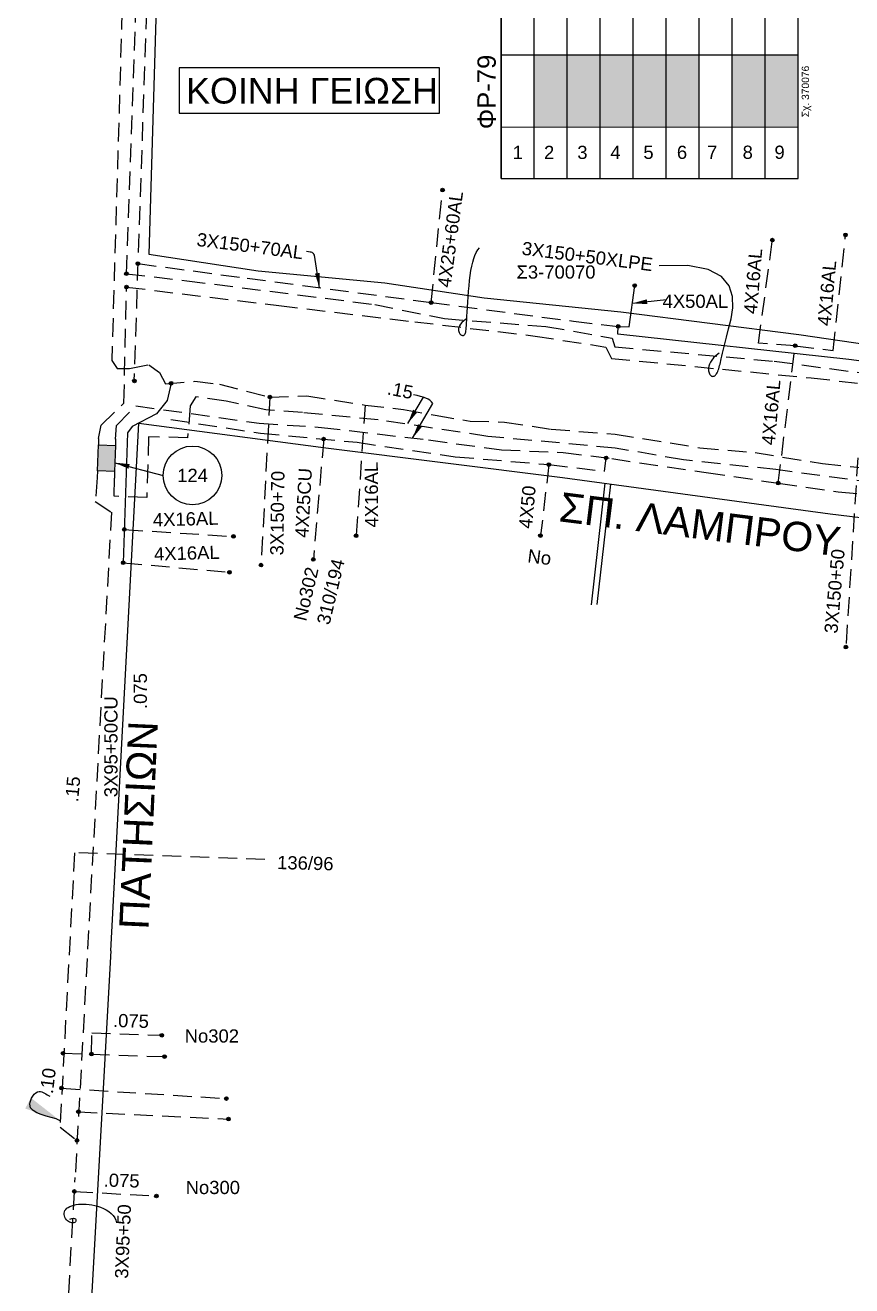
# Model space of a CAD drawing. Header units: millimetres. Extents: x 738 to 2138, y 37 to 533.
# Drawn here: x 851.6 to 908, y 141.7 to 227.7 of the extents above; entities that cross this region are included whole.
import ezdxf
from ezdxf.enums import TextEntityAlignment as Align

# ---------------------------------------------------------------- set-up
doc = ezdxf.new("R2010")
doc.units = ezdxf.units.MM
doc.linetypes.add('DASHED', pattern=[19.05, 12.7, -6.35])
for name, color, linetype in [('Link Box 4 Διευθύνσεων', 7, 'Continuous'), ('Άγνωστα', 7, 'Continuous'), ('Ασφαλειοκιβώτια Χ.Τ 9 αναχωρήσεων', 7, 'Continuous'), ('Επιγραφές - Σχήματα', 7, 'Continuous'), ('Καλώδια ΧΤ   3x150+50AL XLPE', 7, 'DASHED'), ('Καλώδια ΧΤ   3x150+70 AL', 7, 'DASHED'), ('Καλώδια ΧΤ   3x95+50CU', 7, 'DASHED'), ('Συνδέσεις', 7, 'Continuous'), ('Υπόβαθρο ΔΕΗ', 7, 'Continuous'), ('Υπόγεια Καλώδια Δικτύου ΧΤ   .075', 7, 'DASHED'), ('Υπόγεια Καλώδια Δικτύου ΧΤ   .10', 7, 'DASHED'), ('Υπόγεια Καλώδια Δικτύου ΧΤ   .15', 7, 'DASHED'), ('Υπόγεια καλώδια Παροχών ΧΤ   4x16AL', 7, 'DASHED'), ('Υπόγεια καλώδια Παροχών ΧΤ   4x50AL', 7, 'DASHED')]:
    doc.layers.add(name, color=color, linetype=linetype)
doc.styles.add('arial', font='arial.ttf')
doc.styles.get("Standard").update_dxf_attribs({"font": 'arial.ttf'})
doc.linetypes.add('SYN_LINE', pattern='A,0.5,-0.0001,["/\\/\\/\\/",Standard,S=0.1,R=0,X=0,Y=-0.05],-0.25', length=0.7501)
doc.dimstyles.new('ISO-25', dxfattribs={"dimtxt": 2.5, "dimasz": 2.5, "dimexe": 1.25, "dimexo": 0.625, "dimtad": 1, "dimtxsty": 'Standard', "dimcen": 2.5, "dimadec": 0, "dimazin": 0, "dimtfac": 1, "dimtmove": 0, "dimatfit": 3, "dimfxl": 1, "dimarcsym": 0})

# ---------------------------------------------------------------- blocks, each defined once
blk = doc.blocks.new('LINK BOX 4 ΑΝΑΧΩΡΗΣΕΩΝ')
at = {"layer": 'Link Box 4 Διευθύνσεων', "ltscale": 40}
blk.add_hatch(color=256, dxfattribs=at).paths.add_polyline_path([(-3.54, 0), (-3.54, -4.67), (3.54, -4.67), (3.54, 0)])
for p, q in [((-3.54, 0), (-5.33, 0)), ((5.33, 0), (3.54, 0)), ((-3.54, -4.67), (-5.33, -4.67)), ((5.33, -4.67), (3.54, -4.67))]:
    blk.add_line(p, q, dxfattribs=at)
blk.add_lwpolyline([(-3.54, -4.67), (-3.54, 0), (3.54, 0), (3.54, -4.67)], close=True, dxfattribs=at)
blk = doc.blocks.new('_ΣΥΝΔΕΣΗ')
at = {"layer": 'Συνδέσεις', "linetype": 'SYN_LINE', "ltscale": 40}
blk.add_hatch(color=256, dxfattribs=at).paths.add_polyline_path([(-116.75, 2339.64, 1), (-117.75, 2339.64, 1)])
at = {"layer": 'Συνδέσεις'}
blk.add_circle((-117.25, 2339.64), 0.5, dxfattribs=at)
blk = doc.blocks.new('ΑΣΦΑΛΕΙΟΚΙΒΩΤΙΟ ΥΠΟΣΤΑΘΜΟΥ 9 ΑΝΑΧΩΡΗΣΕΩΝ')
at = {"layer": 'Ασφαλειοκιβώτια Χ.Τ 9 αναχωρήσεων', "ltscale": 40}
for p, q in [((-23.8, 40.36), (24.02, 40.36)), ((-9.72, 40.36), (-9.72, -40.64)), ((9.94, 40.36), (9.94, -40.64)), ((-23.8, 31.36), (24.02, 31.36)), ((-23.8, 22.36), (24.02, 22.36)), ((-23.8, 13.36), (24.02, 13.36)), ((-23.8, 4.36), (24.02, 4.36)), ((-23.8, -4.64), (24.02, -4.64)), ((-23.8, -13.64), (24.02, -13.64)), ((-23.8, -22.64), (24.02, -22.64)), ((-23.8, -31.64), (24.02, -31.64))]:
    blk.add_line(p, q, dxfattribs=at)
at = {"layer": 'Ασφαλειοκιβώτια Χ.Τ 9 αναχωρήσεων'}
blk.add_lwpolyline([(-23.8, -40.64), (24.02, -40.64), (24.02, 40.36), (-23.8, 40.36)], close=True, dxfattribs=at)
for s, p in [('1', (-18.45, 37.24)), ('2', (-18.45, 28.67)), ('3', (-18.45, 19.6)), ('4', (-18.45, 10.58)), ('5', (-18.45, 1.57)), ('6', (-18.45, -7.57)), ('7', (-18.45, -15.81)), ('8', (-18.45, -25.5)), ('9', (-18.45, -34.19))]:
    blk.add_text(s, height=3.6, rotation=270, dxfattribs=at).set_placement(p)
at = {"layer": 'Ασφαλειοκιβώτια Χ.Τ 9 αναχωρήσεων', "ltscale": 40}
for tag, height, p in [('ΟΝΟΜΑ', 5, (-0.16, 44.31)), ('ΚΕΙΜΕΝΟ 1', 2, (17.06, 35.59)), ('ΚΕΙΜΕΝΟ 2', 2, (17.06, 26.88)), ('ΚΕΙΜΕΝΟ 3', 2, (17.06, 17.69)), ('ΚΕΙΜΕΝΟ 4', 2, (17.06, 8.71)), ('ΚΕΙΜΕΝΟ 5', 2, (17.06, -0.13)), ('ΚΕΙΜΕΝΟ 6', 2, (17.06, -9.05)), ('ΚΕΙΜΕΝΟ 7', 2, (17.06, -18.13)), ('ΚΕΙΜΕΝΟ 8', 2, (17.06, -26.85)), ('ΚΕΙΜΕΝΟ 9', 2, (17.06, -35.99)), ('ΣΧ', 2, (-0.1, -42.64))]:
    blk.add_attdef(tag, text='', height=height, dxfattribs=at).set_placement(p, align=Align.MIDDLE_CENTER)

msp = doc.modelspace()

# ---------------------------------------------------------------- hatches: boundary and pattern name
at = {"layer": 'Άγνωστα'}
for color, points in [(6, [(886.306, 220.759), (888.556, 220.761), (888.553, 225.675), (886.303, 225.673)]), (85, [(888.556, 220.761), (890.806, 220.763), (890.803, 225.676), (888.553, 225.675)]), (190, [(890.806, 220.763), (893.056, 220.764), (893.053, 225.678), (890.803, 225.676)]), (17, [(893.056, 220.764), (895.306, 220.766), (895.303, 225.68), (893.053, 225.678)]), (30, [(895.306, 220.766), (897.556, 220.768), (897.553, 225.681), (895.303, 225.68)]), (4, [(899.806, 220.77), (902.056, 220.771), (902.053, 225.685), (899.803, 225.683)]), (2, [(902.056, 220.771), (904.306, 220.773), (904.303, 225.687), (902.053, 225.685)])]:
    msp.add_hatch(color=color, dxfattribs=at).paths.add_polyline_path(points)

# ---------------------------------------------------------------- linework, layer by layer
at = {"layer": 'Άγνωστα', "color": 6, "linetype": 'DASHED', "ltscale": 0.1}
for points in [[(858.505, 210.755), (858.505, 210.755), (859.736, 245.44), (863.685, 245.169), (863.698, 245.46)], [(864.865, 245.422), (864.829, 244.538), (860.58, 244.645), (860.384, 243.927), (859.016, 203.483), (859.016, 203.483)]]:
    msp.add_lwpolyline(points, dxfattribs=at)
at = {"layer": 'Άγνωστα', "linetype": 'DASHED', "ltscale": 0.1}
msp.add_lwpolyline([(879.284, 208.789), (880.062, 216.455)], dxfattribs=at)
at = {"layer": 'Άγνωστα', "color": 85, "linetype": 'DASHED', "ltscale": 0.1}
for points in [[(856.605, 199.523), (856.777, 200.429), (858.334, 201.92), (858.518, 209.844)], [(854.181, 157.602), (861.11, 157.369)], [(854.084, 155.218), (865.319, 154.509)], [(855.232, 153.605), (865.462, 153.108)]]:
    msp.add_lwpolyline(points, dxfattribs=at)
at = {"layer": 'Άγνωστα'}
msp.add_lwpolyline([(923.948, 197.047), (924.041, 202.972), (913.763, 204.113), (907.771, 204.901), (892.024, 206.638), (892.043, 207.161)], dxfattribs=at)
at = {"layer": 'Άγνωστα', "color": 4}
msp.add_lwpolyline([(861.551, 203.287), (861.287, 202.099), (860.547, 201.201), (858.907, 200.328), (858.577, 199.905), (858.288, 191.045)], dxfattribs=at)
at = {"layer": 'Άγνωστα', "color": 4, "linetype": 'DASHED', "ltscale": 0.1}
msp.add_lwpolyline([(868.291, 202.346), (867.683, 190.883)], dxfattribs=at)
at = {"layer": 'Άγνωστα', "color": 17, "linetype": 'DASHED', "ltscale": 0.1}
for points in [[(861.534, 200.815), (867.659, 199.877), (874.242, 199.258), (880.928, 198.277), (887.318, 197.743), (891.095, 197.273), (891.212, 198.195)], [(871.956, 199.473), (871.251, 191.269)], [(887.318, 197.743), (886.741, 192.893)]]:
    msp.add_lwpolyline(points, dxfattribs=at)
at = {"layer": 'Άγνωστα', "color": 30, "linetype": 'DASHED', "ltscale": 0.1}
msp.add_lwpolyline([(908.376, 198.21), (907.567, 185.296)], dxfattribs=at)
at = {"layer": 'Επιγραφές - Σχήματα', "color": 190}
msp.add_lwpolyline([(862.096, 221.695), (879.853, 221.696), (879.852, 224.783), (862.096, 224.783)], close=True, dxfattribs=at)
at = {"layer": 'Επιγραφές - Σχήματα'}
for points in [[(881.691, 207.683), (881.52, 207.551), (881.387, 207.429), (881.288, 207.315), (881.219, 207.21), (881.176, 207.114), (881.153, 207.027), (881.146, 206.947), (881.152, 206.874), (881.165, 206.81), (881.185, 206.752), (881.21, 206.702), (881.239, 206.659), (881.272, 206.622), (881.307, 206.593), (881.344, 206.571), (881.381, 206.556), (881.418, 206.547), (881.453, 206.546), (881.488, 206.552), (881.52, 206.567), (881.551, 206.59), (881.578, 206.623), (881.603, 206.665), (881.625, 206.716), (881.642, 206.779), (881.657, 206.857), (881.67, 206.953), (881.681, 207.071), (881.691, 207.217), (881.702, 207.392), (881.714, 207.602), (881.727, 207.851), (881.743, 208.141), (881.761, 208.464), (881.783, 208.814), (881.808, 209.18), (881.837, 209.554), (881.871, 209.929), (881.909, 210.294), (881.952, 210.643), (882, 210.967), (882.055, 211.266), (882.118, 211.538), (882.189, 211.786), (882.271, 212.007), (882.363, 212.204), (882.468, 212.375), (882.586, 212.521)], [(871.335, 212.02), (871.292, 212.082), (871.255, 212.13), (871.217, 212.166), (871.172, 212.193), (871.113, 212.214), (871.035, 212.233), (870.929, 212.252), (870.792, 212.274)], [(898.918, 205.328), (898.711, 205.171), (898.547, 205.018), (898.421, 204.869), (898.328, 204.725), (898.264, 204.589), (898.225, 204.46), (898.204, 204.342), (898.198, 204.235), (898.202, 204.14), (898.215, 204.057), (898.235, 203.985), (898.262, 203.925), (898.294, 203.874), (898.33, 203.834), (898.37, 203.802), (898.411, 203.779), (898.453, 203.764), (898.496, 203.757), (898.539, 203.759), (898.582, 203.771), (898.625, 203.794), (898.667, 203.827), (898.709, 203.873), (898.749, 203.93), (898.787, 204), (898.824, 204.081), (898.859, 204.171), (898.893, 204.27), (898.925, 204.375), (898.955, 204.485), (898.983, 204.597), (899.009, 204.711), (899.034, 204.828), (899.062, 204.961), (899.098, 205.126), (899.147, 205.339), (899.213, 205.616), (899.301, 205.973), (899.417, 206.428), (899.564, 206.994), (899.734, 207.678), (899.856, 208.433), (899.846, 209.204), (899.618, 209.934), (899.088, 210.565), (898.172, 211.041), (896.784, 211.306), (894.84, 211.302)], [(879.401, 201.904), (879.312, 202.025), (879.202, 202.124), (879.072, 202.205), (878.92, 202.272), (878.747, 202.331), (878.551, 202.385), (878.333, 202.44), (878.092, 202.5)], [(854.653, 146.288), (854.79, 146.338), (854.896, 146.353), (854.975, 146.341), (855.028, 146.307), (855.058, 146.259), (855.066, 146.203), (855.055, 146.148), (855.026, 146.099), (854.982, 146.063), (854.926, 146.04), (854.86, 146.031), (854.787, 146.035), (854.709, 146.052), (854.631, 146.082), (854.554, 146.125), (854.482, 146.181), (854.417, 146.249), (854.361, 146.326), (854.315, 146.412), (854.283, 146.503), (854.265, 146.597), (854.262, 146.691), (854.278, 146.783), (854.314, 146.871), (854.37, 146.952), (854.447, 147.026), (854.541, 147.092), (854.653, 147.151), (854.779, 147.201), (854.919, 147.242), (855.071, 147.275), (855.233, 147.299), (855.404, 147.312), (855.582, 147.316), (855.766, 147.309), (855.956, 147.29), (856.149, 147.26), (856.344, 147.218), (856.541, 147.163), (856.738, 147.095), (856.932, 147.012), (857.12, 146.916), (857.296, 146.806), (857.456, 146.68), (857.594, 146.54), (857.705, 146.385), (857.785, 146.215), (857.827, 146.029)]]:
    msp.add_lwpolyline(points, dxfattribs=at)
msp.add_circle((863.015, 197.004), 2, dxfattribs=at)
at = {"layer": 'Καλώδια ΧΤ   3x150+50AL XLPE', "color": 6, "ltscale": 0.1}
msp.add_lwpolyline([(858.505, 210.755), (862.614, 210.27), (875.437, 208.655), (880.189, 207.692), (887.11, 207.16), (891.634, 206.362), (891.634, 206.362), (891.807, 205.758), (902.678, 204.789), (912.787, 203.446), (917.772, 203.028), (921.727, 202.609), (924.106, 201.855), (925.693, 201.688), (926.913, 201.729), (927.751, 203.361), (928.212, 204.533), (928.882, 204.994), (929.535, 221.467), (925.318, 221.863)], dxfattribs=at)
at = {"layer": 'Καλώδια ΧΤ   3x150+50AL XLPE', "color": 85, "ltscale": 0.1}
msp.add_lwpolyline([(858.518, 209.844), (868.909, 208.579), (878.165, 207.476), (886.379, 206.502), (891.187, 205.757), (891.576, 204.979), (905.206, 203.648), (919.531, 202.059), (921.727, 201.89)], dxfattribs=at)
at = {"layer": 'Καλώδια ΧΤ   3x150+70 AL', "ltscale": 0.1}
msp.add_lwpolyline([(859.285, 211.449), (866.735, 210.448), (879.284, 208.789), (888.998, 207.519), (892.043, 207.161)], dxfattribs=at)
at = {"layer": 'Καλώδια ΧΤ   3x95+50CU', "color": 85, "ltscale": 0.1}
for points in [[(856.516, 196.86), (856.378, 195.216), (857.482, 194.506), (855.008, 149.116)], [(854.567, 141.209), (855.008, 149.116), (855.008, 149.116)]]:
    msp.add_lwpolyline(points, dxfattribs=at)
at = {"layer": 'Υπόβαθρο ΔΕΗ'}
for points in [[(860.996, 244.236), (860.042, 212.091), (867.498, 210.952), (876.12, 210.127), (882.906, 209.101), (892.221, 208.144), (904.366, 206.621), (911.976, 205.497), (920.102, 204.507), (924.693, 204.144), (927.104, 240.735), (911.468, 241.636), (885.447, 242.95), (874.355, 243.66), (860.996, 244.236)], [(857.441, 164.592), (859.357, 200.572), (872.099, 198.888), (888.242, 196.856), (906.496, 194.378), (924.169, 192.243), (923.276, 179.296), (922.434, 164.591)], [(891.129, 196.464), (890.194, 188.181)], [(891.525, 196.41), (890.582, 188.203)]]:
    msp.add_lwpolyline(points, dxfattribs=at)
at = {"layer": 'Υπόβαθρο ΔΕΗ', "ltscale": 0.1}
msp.add_lwpolyline([(857.441, 164.592), (855.448, 128.638), (919.822, 123.429), (922.434, 164.591)], dxfattribs=at)
at = {"layer": 'Υπόγεια Καλώδια Δικτύου ΧΤ   .075', "color": 85, "ltscale": 0.1}
for points in [[(856.115, 157.537), (856.156, 158.983), (860.913, 158.822)], [(854.956, 148.18), (860.555, 147.864)]]:
    msp.add_lwpolyline(points, dxfattribs=at)
at = {"layer": 'Υπόγεια Καλώδια Δικτύου ΧΤ   .10', "color": 85, "ltscale": 0.1}
for points in [[(854.963, 171.271), (853.976, 152.565), (855.134, 151.65)], [(867.95, 170.805), (854.963, 171.271), (854.963, 171.271)]]:
    msp.add_lwpolyline(points, dxfattribs=at)
at = {"layer": 'Υπόγεια Καλώδια Δικτύου ΧΤ   .15', "color": 4, "ltscale": 0.1}
msp.add_lwpolyline([(858.703, 245.805), (857.507, 204.845), (857.864, 204.297), (858.713, 204.297), (860.029, 204.544), (860.769, 204.023), (861.18, 203.257), (863.159, 203.418), (864.858, 203.226), (868.291, 202.346), (870.812, 202.428), (874.786, 201.798), (877.404, 201.491), (879.569, 201.107), (881.953, 200.697), (884.283, 200.642), (887.465, 200.148), (891.825, 199.82), (897.617, 198.886), (901.375, 198.558), (905.97, 197.806), (910.077, 197.392)], dxfattribs=at)
at = {"layer": 'Υπόγεια Καλώδια Δικτύου ΧΤ   .15', "color": 173, "ltscale": 0.1}
msp.add_lwpolyline([(911.46, 196.236), (902.799, 197.395), (896.503, 198.065), (891.835, 198.864), (883.148, 199.662), (875.667, 200.796), (870.505, 201.286), (868.006, 201.467), (865.301, 202.059), (863.24, 202.367), (862.854, 201.75), (862.674, 199.562), (860.02, 199.639), (859.89, 195.49), (857.678, 195.586), (857.683, 196.822)], dxfattribs=at)
at = {"layer": 'Υπόγεια Καλώδια Δικτύου ΧΤ   .15', "color": 17, "ltscale": 0.1}
msp.add_lwpolyline([(857.771, 199.484), (857.822, 200.399), (859.146, 201.749), (867.56, 200.565), (871.813, 200.279), (879.114, 199.422), (884.082, 198.744), (888.282, 198.567), (891.605, 198.145), (898.049, 197.195), (902.954, 196.475), (907.049, 195.891), (912.154, 195.35), (914.404, 195.26), (917.464, 195.036), (920.615, 194.136), (921.727, 194.136), (923.768, 193.733), (925.655, 194.084), (933.68, 192.78), (936.599, 192.179)], dxfattribs=at)
at = {"layer": 'Υπόγεια καλώδια Παροχών ΧΤ   4x16AL', "color": 17, "ltscale": 0.1}
for points in [[(904.113, 205.846), (906.706, 205.523), (907.542, 213.404)], [(904.113, 205.846), (901.605, 206.02), (902.553, 213.042)], [(902.954, 196.475), (904.113, 205.846)]]:
    msp.add_lwpolyline(points, dxfattribs=at)
at = {"layer": 'Υπόγεια καλώδια Παροχών ΧΤ   4x16AL', "color": 4, "ltscale": 0.1}
for points in [[(874.786, 201.798), (874.166, 192.883)], [(858.362, 193.313), (865.8, 192.836)], [(858.288, 191.045), (865.529, 190.402)]]:
    msp.add_lwpolyline(points, dxfattribs=at)
at = {"layer": 'Υπόγεια καλώδια Παροχών ΧΤ   4x50AL'}
msp.add_lwpolyline([(892.043, 207.161), (892.779, 207.141), (893.167, 209.947)], dxfattribs=at)

# ---------------------------------------------------------------- block references
at = {"layer": 'Link Box 4 Διευθύνσεων', "xscale": 0.2500000000000258, "yscale": 0.2500000000000258, "zscale": 0.2500000000000258, "rotation": 88.10470630112887}
msp.add_blockref('LINK BOX 4 ΑΝΑΧΩΡΗΣΕΩΝ', (856.56, 198.192), dxfattribs=at)
at = {"layer": 'Ασφαλειοκιβώτια Χ.Τ 9 αναχωρήσεων', "xscale": 0.2499999999999733, "yscale": 0.2499999999999733, "zscale": 0.2499999999999733, "rotation": 90.04340889657618}
msp.add_blockref('ΑΣΦΑΛΕΙΟΚΙΒΩΤΙΟ ΥΠΟΣΤΑΘΜΟΥ 9 ΑΝΑΧΩΡΗΣΕΩΝ', (894.146, 223.194), dxfattribs=at).add_auto_attribs({'ΟΝΟΜΑ': 'ΦP-79', 'ΣΧ': 'Σχ. 370076'})
at = {"layer": 'Συνδέσεις', "xscale": 0.25, "yscale": 0.25, "zscale": 0.25}
for p in [(909.374, -368.454), (936.853, -371.505), (931.865, -371.867), (888.597, -373.46), (887.817, -374.154), (887.829, -375.065), (922.478, -374.962), (908.596, -376.12), (921.355, -377.748), (933.425, -379.063), (888.362, -381.471), (890.862, -381.622), (897.603, -382.563), (901.267, -385.436), (916.629, -387.166), (920.523, -386.714), (932.265, -388.434), (887.674, -391.596), (895.111, -392.073), (903.478, -392.026), (916.052, -392.016), (887.6, -393.864), (896.995, -394.026), (900.562, -393.639), (894.84, -394.507), (936.879, -399.613), (890.225, -426.087), (883.493, -427.307), (885.427, -427.372), (890.421, -427.54), (883.395, -429.691), (894.631, -430.4), (884.544, -431.304), (894.774, -431.801), (884.446, -433.259), (884.267, -436.729), (889.866, -437.045)]:
    msp.add_blockref('_ΣΥΝΔΕΣΗ', p, dxfattribs=at)

# ---------------------------------------------------------------- texts
at = {"layer": 'Άγνωστα', "char_height": 0.9, "width": 84.18588, "attachment_point": 1, "style": 'arial'}
for s, insert, rotation in [('4X25+60AL', (879.716, 209.887), 82.51718), ('3X150+70', (868.307, 191.551), 89.24541), ('4X25CU', (869.999, 192.785), 86.8043), ('4X50', (885.261, 193.42), 84.84), ('3X150+50', (906.09, 186.273), 84.97636)]:
    msp.add_mtext(s, dxfattribs=dict(at, insert=insert, rotation=rotation))
at = {"layer": 'Επιγραφές - Σχήματα'}
for s, p in [('No302', (862.478, 158.327)), ('No300', (862.544, 147.998))]:
    msp.add_text(s, height=0.9, dxfattribs=at).set_placement(p)
at = {"layer": 'Επιγραφές - Σχήματα', "color": 190, "insert": (862.573, 224.109), "char_height": 1.75, "width": 17.56555, "attachment_point": 1, "rotation": 0.00264}
msp.add_mtext('KOINH ΓΕΙΩΣΗ', dxfattribs=at)
at = {"layer": 'Επιγραφές - Σχήματα', "char_height": 0.9, "style": 'arial'}
for s, insert, width, attachment_point in [('Σ3-70070', (885.104, 211.32), 84.18588, 1), ('124', (863.015, 197.004), 2.46324, 5)]:
    msp.add_mtext(s, dxfattribs=dict(at, insert=insert, width=width, attachment_point=attachment_point))
at = {"layer": 'Επιγραφές - Σχήματα', "attachment_point": 1, "style": 'arial'}
for s, insert, char_height, width, rotation in [('ΣΠ. ΛΑΜΠΡΟΥ', (888.186, 195.864), 2, 42.55033, 352.83324), ('No', (885.931, 191.976), 0.9, 84.18588, 352.75166), ('310/194', (871.473, 186.967), 0.9, 84.18588, 76.63102), ('No302', (869.886, 187.221), 0.9, 84.18588, 76.63102), ('ΠΑΤΗΣΙΩΝ', (858.005, 166.097), 2, 42.55033, 87.39553), ('136/96', (868.794, 171.06), 0.9, 84.18588, 358.63869)]:
    msp.add_mtext(s, dxfattribs=dict(at, insert=insert, char_height=char_height, width=width, rotation=rotation))
at = {"layer": 'Καλώδια ΧΤ   3x150+50AL XLPE', "insert": (885.542, 212.95), "char_height": 0.9, "width": 84.18588, "attachment_point": 1, "rotation": 352.75166, "style": 'arial'}
msp.add_mtext('3X150+50XLPE', dxfattribs=at)
at = {"layer": 'Καλώδια ΧΤ   3x150+70 AL', "insert": (863.365, 213.552), "char_height": 0.9, "width": 84.18588, "attachment_point": 1, "rotation": 352.75166, "style": 'arial'}
msp.add_mtext('3X150+70AL', dxfattribs=at)
at = {"layer": 'Καλώδια ΧΤ   3x95+50CU', "char_height": 0.9, "width": 84.18588, "attachment_point": 1, "style": 'arial'}
for s, insert, rotation in [('3X95+50CU', (856.997, 175.056), 90), ('3X95+50', (857.715, 142.253), 87.64409)]:
    msp.add_mtext(s, dxfattribs=dict(at, insert=insert, rotation=rotation))
at = {"layer": 'Υπόγεια Καλώδια Δικτύου ΧΤ   .075', "char_height": 0.9, "width": 84.18588, "attachment_point": 1, "style": 'arial'}
for insert, rotation in [((859.003, 181.071), 90), ((857.605, 160.296), 358.22137), ((856.968, 149.411), 358.22137)]:
    msp.add_mtext('.075', dxfattribs=dict(at, insert=insert, rotation=rotation))
at = {"layer": 'Υπόγεια Καλώδια Δικτύου ΧΤ   .10', "insert": (852.594, 154.911), "char_height": 0.9, "width": 84.18588, "attachment_point": 1, "rotation": 83.01124, "style": 'arial'}
msp.add_mtext('.10', dxfattribs=at)
at = {"layer": 'Υπόγεια Καλώδια Δικτύου ΧΤ   .15', "char_height": 0.9, "width": 84.18588, "attachment_point": 1, "style": 'arial'}
for insert, rotation in [((876.414, 203.417), 348.83275), ((854.314, 174.777), 84.96925)]:
    msp.add_mtext('.15', dxfattribs=dict(at, insert=insert, rotation=rotation))
at = {"layer": 'Υπόγεια καλώδια Παροχών ΧΤ   4x16AL', "char_height": 0.9, "width": 84.18588, "attachment_point": 1, "style": 'arial'}
for insert, rotation in [((900.601, 208.051), 85.24209), ((905.62, 207.244), 84.84), ((901.814, 199.113), 84.84), ((874.777, 193.447), 90.39116), ((860.293, 194.417), 1.59758), ((860.376, 192.09), 1.59758)]:
    msp.add_mtext('4X16AL', dxfattribs=dict(at, insert=insert, rotation=rotation))
at = {"layer": 'Υπόγεια καλώδια Παροχών ΧΤ   4x50AL', "insert": (895.066, 209.328), "char_height": 0.9, "width": 84.18588, "attachment_point": 1, "style": 'arial'}
msp.add_mtext('4X50AL', dxfattribs=at)

# ---------------------------------------------------------------- leaders
at = {"layer": 'Επιγραφές - Σχήματα'}
for points, override in [([(871.671, 209.796), (871.335, 212.02)], {"dimasz": 1, "dimgap": 0.625, "dimtad": 0}), ([(893.013, 208.737), (895.331, 208.987)], {"dimasz": 1, "dimgap": 0.625, "dimtad": 0}), ([(877.685, 200.538), (878.766, 202.33)], {"dimasz": 1, "dimtad": 0}), ([(878.023, 199.55), (879.401, 201.904)], {"dimasz": 1, "dimgap": 0.625, "dimtad": 0}), ([(857.717, 197.868), (861.015, 197.004)], {"dimasz": 1, "dimtad": 0})]:
    msp.add_leader(points, dimstyle='ISO-25', override=override, dxfattribs=at)
at = {"layer": 'Επιγραφές - Σχήματα', "ltscale": 40, "path_type": 1}
msp.add_leader([(853.993, 152.992), (851.919, 154.127), (852.554, 154.997), (853.277, 154.673)], dimstyle='ISO-25', override={"dimgap": 0.625, "dimtad": 0}, dxfattribs=at)

doc.saveas('drawing.dxf')
